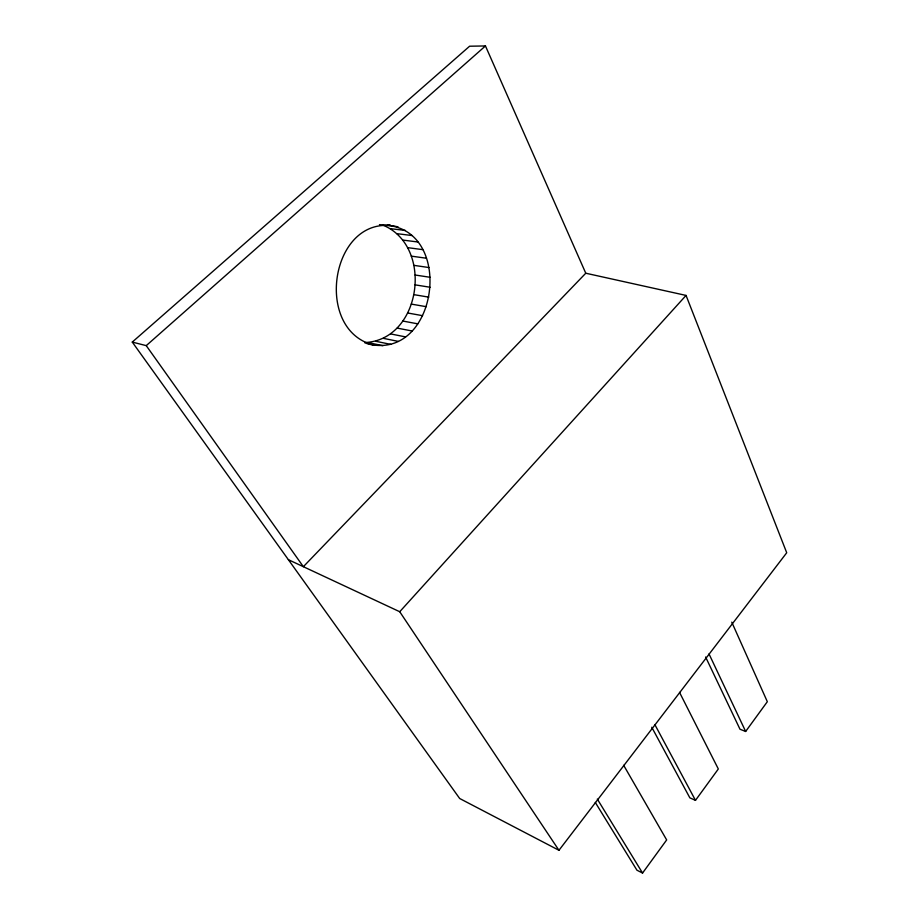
<?xml version="1.0" encoding="UTF-8"?>
<svg xmlns="http://www.w3.org/2000/svg" width="919" height="919" viewBox="0 0 919 919"><rect width="100%" height="100%" fill="white"/><g stroke="black" fill="none" stroke-linecap="round" stroke-linejoin="round"><path stroke-width="1.38" d="M365.509 342.511C421.787 339.352 433.894 246.028 382.924 225.132C456.169 226.212 438.57 362.683 366.98 343.672M595.282 802.413L636.947 870.201L642.553 873.05L666.666 839.932L623.656 765.286M651.755 727.239L689.847 797.841L695.488 800.357L718.325 768.985L679.532 692.375M705.62 657.005L739.99 729.238L745.654 731.467L767.331 701.702L731.765 622.14M558.959 850.293L786.721 552.756L686.056 295.424L585.771 273.219L485.45 45.95L469.609 46.214L132.279 342.086L459.684 798.508L558.959 850.293L399.731 611.732L288.371 559.682M399.731 611.732L686.056 295.424M585.771 273.219L303.362 566.69L146.247 345.636L132.279 342.086M146.247 345.636L485.45 45.95M398.088 226.913C331.116 210.428 311.472 331.518 375.044 345.36M387.519 224.73L390.276 225.052M379.467 224.627L382.224 224.948M390.253 228.636L405.428 230.451M396.928 233.667L412.091 235.54M402.752 240.066L417.904 241.996M407.577 247.636L422.717 249.635M411.298 256.137L426.416 258.228M413.826 265.35L428.92 267.532M415.089 275.011L430.161 277.297M415.089 284.856L430.115 287.256M413.814 294.643L428.805 297.136M411.298 304.097L426.267 306.693M407.634 312.977L422.568 315.676M402.89 321.053L417.8 323.844M397.203 328.106L412.08 330.989M390.701 333.942L405.555 336.894M383.568 338.387L398.387 341.408M375.974 341.317L390.782 344.384M368.14 342.626L382.924 345.716M364.659 342.73L367.347 343.292M597.327 799.093L642.553 873.05M654.845 724.586L695.488 800.357M709.009 653.914L745.654 731.467"/></g></svg>
